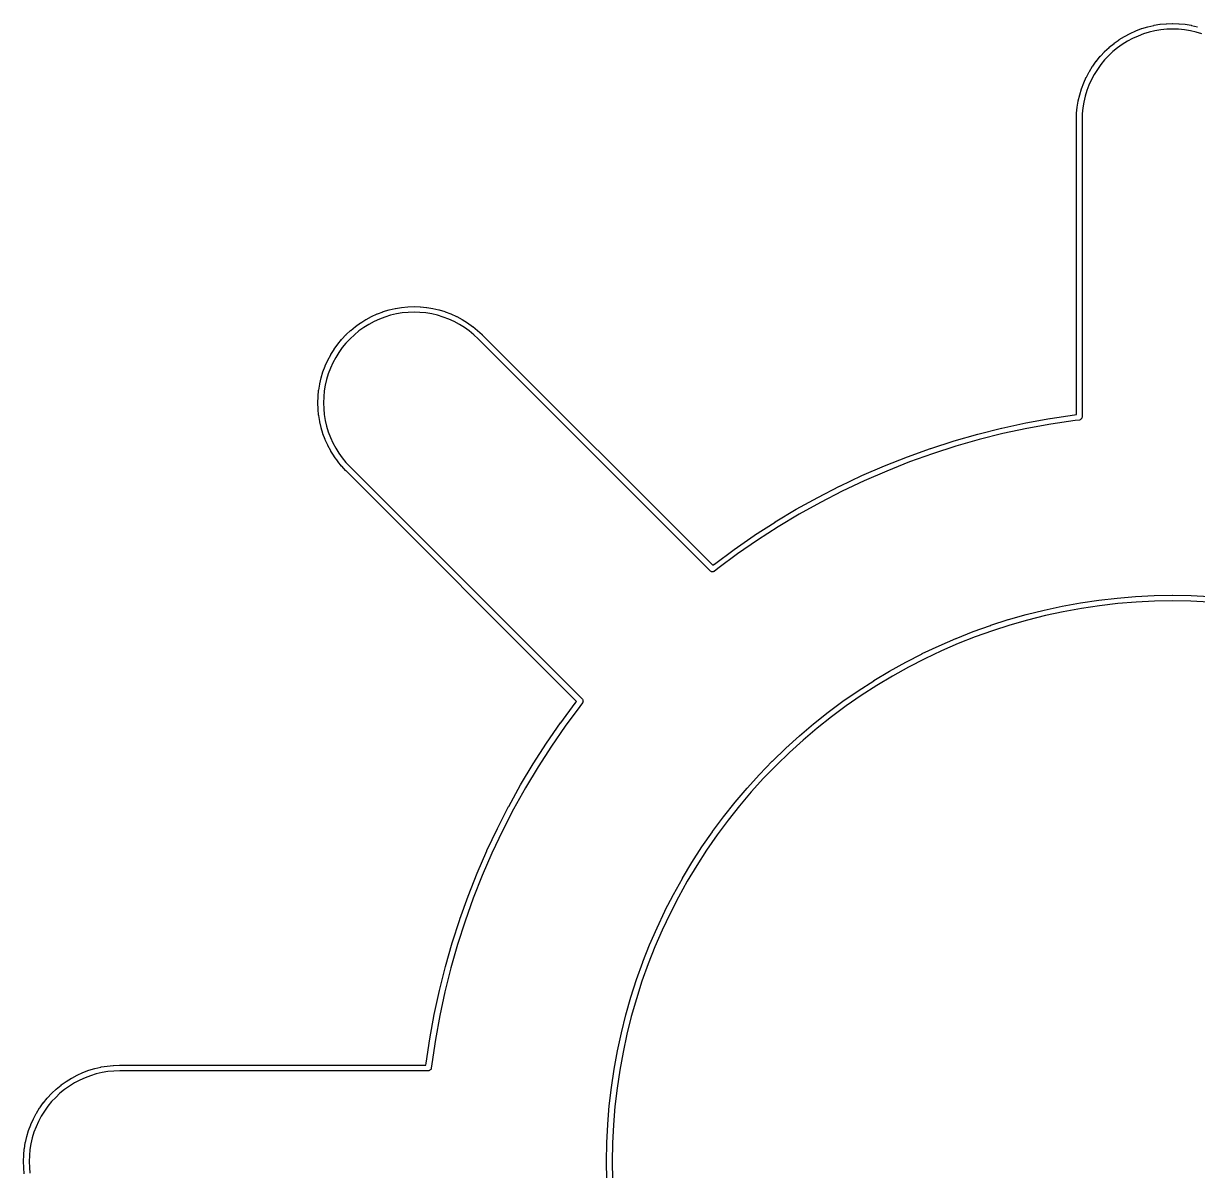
# Model space of a CAD drawing. Header units: inches. Extents: x 0.4 to 11.3, y -7.9 to -0.4.
# Drawn here: x 1.8612 to 2.0653, y -4.8343 to -4.6348 of the extents above; entities that cross this region are included whole.
import ezdxf

# ---------------------------------------------------------------- set-up
doc = ezdxf.new("R2010")
doc.units = ezdxf.units.IN
doc.header["$MEASUREMENT"] = 0
doc.layers.add('Translucent', color=161, linetype='CONTINUOUS', true_color=0x5994dc)

msp = doc.modelspace()

# ---------------------------------------------------------------- linework, layer by layer
at = {"layer": 'Translucent', "linetype": 'CONTINUOUS'}
for p, q in [((2.05566, -4.63573), (2.05668, -4.63542)), ((2.05668, -4.63542), (2.05669, -4.63542)), ((2.05669, -4.63542), (2.05671, -4.63541)), ((2.05671, -4.63541), (2.05774, -4.63517)), ((2.05774, -4.63517), (2.05776, -4.63517)), ((2.05776, -4.63517), (2.05778, -4.63516)), ((2.05778, -4.63516), (2.05882, -4.63499)), ((2.05882, -4.63499), (2.05884, -4.63499)), ((2.05884, -4.63499), (2.05886, -4.63498)), ((2.05886, -4.63498), (2.05991, -4.63488)), ((2.05991, -4.63488), (2.05993, -4.63488)), ((2.05993, -4.63488), (2.05995, -4.63488)), ((2.05995, -4.63488), (2.06101, -4.63484)), ((2.06101, -4.63484), (2.06102, -4.63485)), ((2.06102, -4.63485), (2.06104, -4.63484)), ((2.06104, -4.63484), (2.0621, -4.63488)), ((2.0621, -4.63488), (2.06212, -4.63488)), ((2.06212, -4.63488), (2.06213, -4.63488)), ((2.06213, -4.63488), (2.06319, -4.63498)), ((2.06319, -4.63498), (2.06321, -4.63499)), ((2.06321, -4.63499), (2.06322, -4.63499)), ((2.06322, -4.63499), (2.06427, -4.63516)), ((2.06427, -4.63516), (2.06429, -4.63517)), ((2.06429, -4.63517), (2.0643, -4.63517)), ((2.0643, -4.63517), (2.06534, -4.63541)), ((2.06534, -4.63541), (2.06535, -4.63542)), ((2.05085, -4.63829), (2.05171, -4.63767)), ((2.05171, -4.63767), (2.05173, -4.63766)), ((2.05173, -4.63766), (2.05174, -4.63765)), ((2.05174, -4.63765), (2.05264, -4.63709)), ((2.05264, -4.63709), (2.05266, -4.63709)), ((2.05266, -4.63709), (2.05267, -4.63708)), ((2.05267, -4.63708), (2.05361, -4.63658)), ((2.05406, -4.63745), (2.05315, -4.63794)), ((2.05361, -4.63658), (2.05362, -4.63657)), ((2.05362, -4.63657), (2.05364, -4.63656)), ((2.05364, -4.63656), (2.05461, -4.63612)), ((2.055, -4.63703), (2.05406, -4.63745)), ((2.05461, -4.63612), (2.05462, -4.63612)), ((2.05462, -4.63612), (2.05464, -4.63611)), ((2.05464, -4.63611), (2.05563, -4.63574)), ((2.05596, -4.63666), (2.055, -4.63703)), ((2.05563, -4.63574), (2.05565, -4.63573)), ((2.05565, -4.63573), (2.05566, -4.63573)), ((2.05695, -4.63636), (2.05596, -4.63666)), ((2.05795, -4.63613), (2.05695, -4.63636)), ((2.05897, -4.63596), (2.05795, -4.63613)), ((2.05999, -4.63586), (2.05897, -4.63596)), ((2.06102, -4.63583), (2.05999, -4.63586)), ((2.06205, -4.63586), (2.06102, -4.63583)), ((2.06308, -4.63596), (2.06205, -4.63586)), ((2.0641, -4.63613), (2.06308, -4.63596)), ((2.0651, -4.63636), (2.0641, -4.63613)), ((2.06609, -4.63666), (2.0651, -4.63636)), ((2.04845, -4.64053), (2.04918, -4.63975)), ((2.04918, -4.63975), (2.04919, -4.63975)), ((2.04919, -4.63975), (2.0492, -4.63973)), ((2.0492, -4.63973), (2.04998, -4.63901)), ((2.05064, -4.63973), (2.04989, -4.64044)), ((2.04998, -4.63901), (2.04999, -4.639)), ((2.04999, -4.639), (2.05, -4.63898)), ((2.05, -4.63898), (2.05083, -4.63831)), ((2.05144, -4.63908), (2.05064, -4.63973)), ((2.05083, -4.63831), (2.05084, -4.6383)), ((2.05084, -4.6383), (2.05085, -4.63829)), ((2.05227, -4.63848), (2.05144, -4.63908)), ((2.05315, -4.63794), (2.05227, -4.63848)), ((2.04712, -4.64227), (2.04774, -4.6414)), ((2.04774, -4.6414), (2.04775, -4.64139)), ((2.04775, -4.64139), (2.04776, -4.64138)), ((2.04776, -4.64138), (2.04843, -4.64055)), ((2.04843, -4.64055), (2.04845, -4.64054)), ((2.04845, -4.64054), (2.04845, -4.64053)), ((2.04918, -4.64119), (2.04853, -4.64199)), ((2.04989, -4.64044), (2.04918, -4.64119)), ((2.04602, -4.64416), (2.04653, -4.64322)), ((2.04653, -4.64322), (2.04654, -4.64321)), ((2.04654, -4.64319), (2.0471, -4.64229)), ((2.04654, -4.64321), (2.04654, -4.64319)), ((2.04739, -4.6437), (2.0469, -4.64461)), ((2.0471, -4.64229), (2.04711, -4.64228)), ((2.04711, -4.64228), (2.04712, -4.64227)), ((2.04793, -4.64283), (2.04739, -4.6437)), ((2.04853, -4.64199), (2.04793, -4.64283)), ((2.04518, -4.64618), (2.04556, -4.64519)), ((2.04556, -4.64519), (2.04557, -4.64517)), ((2.04557, -4.64516), (2.04601, -4.64419)), ((2.04557, -4.64517), (2.04557, -4.64516)), ((2.04601, -4.64419), (2.04602, -4.64418)), ((2.04602, -4.64418), (2.04602, -4.64416)), ((2.04647, -4.64555), (2.04611, -4.64651)), ((2.0469, -4.64461), (2.04647, -4.64555)), ((2.04462, -4.64829), (2.04486, -4.64726)), ((2.04486, -4.64724), (2.04487, -4.64723)), ((2.04486, -4.64726), (2.04486, -4.64724)), ((2.04487, -4.64723), (2.04517, -4.64621)), ((2.04517, -4.64621), (2.04518, -4.6462)), ((2.04518, -4.6462), (2.04518, -4.64618)), ((2.04581, -4.6475), (2.04558, -4.6485)), ((2.04611, -4.64651), (2.04581, -4.6475)), ((2.04433, -4.65046), (2.04443, -4.64941)), ((2.04443, -4.64941), (2.04444, -4.64939)), ((2.04444, -4.64937), (2.04461, -4.64833)), ((2.04444, -4.64939), (2.04444, -4.64937)), ((2.04461, -4.64833), (2.04462, -4.64831)), ((2.04462, -4.64831), (2.04462, -4.64829)), ((2.04541, -4.64952), (2.04531, -4.65055)), ((2.04558, -4.6485), (2.04541, -4.64952)), ((2.04429, -4.65156), (2.04433, -4.6505)), ((2.04429, -4.65157), (2.04429, -4.65156)), ((2.04429, -4.70285), (2.04429, -4.65157)), ((2.04429, -4.65157), (2.04429, -4.65157)), ((2.04433, -4.65048), (2.04433, -4.65046)), ((2.04433, -4.6505), (2.04433, -4.65048)), ((2.04531, -4.65055), (2.04528, -4.65158)), ((2.04528, -4.65158), (2.04528, -4.70329)), ((1.92377, -4.68494), (1.92479, -4.68463)), ((1.92479, -4.68463), (1.9248, -4.68463)), ((1.9248, -4.68463), (1.92482, -4.68462)), ((1.92482, -4.68462), (1.92585, -4.68438)), ((1.92585, -4.68438), (1.92587, -4.68438)), ((1.92587, -4.68438), (1.92589, -4.68437)), ((1.92589, -4.68437), (1.92693, -4.6842)), ((1.92693, -4.6842), (1.92695, -4.6842)), ((1.92695, -4.6842), (1.92697, -4.6842)), ((1.92697, -4.6842), (1.92802, -4.68409)), ((1.92802, -4.68409), (1.92804, -4.68409)), ((1.92804, -4.68409), (1.92806, -4.68409)), ((1.92806, -4.68409), (1.92912, -4.68406)), ((1.92912, -4.68406), (1.92913, -4.68406)), ((1.92913, -4.68406), (1.92915, -4.68406)), ((1.92915, -4.68406), (1.93021, -4.68409)), ((1.93021, -4.68409), (1.93023, -4.68409)), ((1.93023, -4.68409), (1.93024, -4.68409)), ((1.93024, -4.68409), (1.9313, -4.6842)), ((1.9313, -4.6842), (1.93132, -4.6842)), ((1.93132, -4.6842), (1.93133, -4.6842)), ((1.93133, -4.6842), (1.93238, -4.68437)), ((1.93238, -4.68437), (1.9324, -4.68438)), ((1.9324, -4.68438), (1.93241, -4.68438)), ((1.93241, -4.68438), (1.93345, -4.68462)), ((1.93345, -4.68462), (1.93346, -4.68463)), ((1.93346, -4.68463), (1.93348, -4.68463)), ((1.93348, -4.68463), (1.9345, -4.68494)), ((1.91985, -4.68687), (1.92075, -4.68631)), ((1.92075, -4.68631), (1.92077, -4.6863)), ((1.92077, -4.6863), (1.92078, -4.68629)), ((1.92078, -4.68629), (1.92172, -4.68579)), ((1.92217, -4.68666), (1.92126, -4.68715)), ((1.92172, -4.68579), (1.92173, -4.68578)), ((1.92173, -4.68578), (1.92175, -4.68577)), ((1.92175, -4.68577), (1.92272, -4.68534)), ((1.92311, -4.68624), (1.92217, -4.68666)), ((1.92272, -4.68534), (1.92273, -4.68533)), ((1.92273, -4.68533), (1.92275, -4.68532)), ((1.92275, -4.68532), (1.92374, -4.68495)), ((1.92407, -4.68588), (1.92311, -4.68624)), ((1.92374, -4.68495), (1.92376, -4.68495)), ((1.92376, -4.68495), (1.92377, -4.68494)), ((1.92506, -4.68558), (1.92407, -4.68588)), ((1.92606, -4.68534), (1.92506, -4.68558)), ((1.92708, -4.68517), (1.92606, -4.68534)), ((1.9281, -4.68507), (1.92708, -4.68517)), ((1.92913, -4.68504), (1.9281, -4.68507)), ((1.93016, -4.68507), (1.92913, -4.68504)), ((1.93119, -4.68517), (1.93016, -4.68507)), ((1.93221, -4.68534), (1.93119, -4.68517)), ((1.93321, -4.68558), (1.93221, -4.68534)), ((1.9342, -4.68588), (1.93321, -4.68558)), ((1.93516, -4.68624), (1.9342, -4.68588)), ((1.9345, -4.68494), (1.93451, -4.68495)), ((1.93451, -4.68495), (1.93453, -4.68495)), ((1.93453, -4.68495), (1.93552, -4.68532)), ((1.9361, -4.68666), (1.93516, -4.68624)), ((1.93552, -4.68532), (1.93554, -4.68533)), ((1.93554, -4.68533), (1.93555, -4.68534)), ((1.93555, -4.68534), (1.93652, -4.68577)), ((1.93701, -4.68715), (1.9361, -4.68666)), ((1.93652, -4.68577), (1.93653, -4.68578)), ((1.93653, -4.68578), (1.93655, -4.68579)), ((1.93655, -4.68579), (1.93749, -4.68629)), ((1.93749, -4.68629), (1.9375, -4.6863)), ((1.9375, -4.6863), (1.93751, -4.68631)), ((1.93751, -4.68631), (1.93842, -4.68687)), ((1.91731, -4.68894), (1.91809, -4.68822)), ((1.91809, -4.68822), (1.9181, -4.68821)), ((1.9181, -4.68821), (1.91811, -4.6882)), ((1.91811, -4.6882), (1.91894, -4.68752)), ((1.91955, -4.68829), (1.91875, -4.68895)), ((1.91894, -4.68752), (1.91895, -4.68752)), ((1.91895, -4.68752), (1.91896, -4.6875)), ((1.91896, -4.6875), (1.91982, -4.68688)), ((1.92039, -4.68769), (1.91955, -4.68829)), ((1.91982, -4.68688), (1.91984, -4.68688)), ((1.91984, -4.68688), (1.91985, -4.68687)), ((1.92126, -4.68715), (1.92039, -4.68769)), ((1.93788, -4.68769), (1.93701, -4.68715)), ((1.93872, -4.68829), (1.93788, -4.68769)), ((1.93842, -4.68687), (1.93843, -4.68688)), ((1.93843, -4.68688), (1.93844, -4.68688)), ((1.93844, -4.68688), (1.93931, -4.6875)), ((1.93952, -4.68895), (1.93872, -4.68829)), ((1.93931, -4.6875), (1.93932, -4.68752)), ((1.93932, -4.68752), (1.93933, -4.68752)), ((1.93933, -4.68752), (1.94015, -4.6882)), ((1.94015, -4.6882), (1.94016, -4.68821)), ((1.94016, -4.68821), (1.94018, -4.68822)), ((1.94018, -4.68822), (1.94095, -4.68894)), ((1.91523, -4.69148), (1.91585, -4.69061)), ((1.91585, -4.69061), (1.91586, -4.6906)), ((1.91586, -4.6906), (1.91587, -4.69059)), ((1.91587, -4.69059), (1.91654, -4.68977)), ((1.91654, -4.68977), (1.91656, -4.68976)), ((1.91656, -4.68974), (1.91729, -4.68897)), ((1.91656, -4.68976), (1.91656, -4.68974)), ((1.91729, -4.6904), (1.91664, -4.6912)), ((1.91729, -4.68897), (1.9173, -4.68896)), ((1.918, -4.68965), (1.91729, -4.6904)), ((1.9173, -4.68896), (1.91731, -4.68894)), ((1.91875, -4.68895), (1.918, -4.68965)), ((1.94027, -4.68966), (1.93952, -4.68895)), ((1.98067, -4.73005), (1.94027, -4.68966)), ((1.94095, -4.68894), (1.94096, -4.68895)), ((1.94096, -4.68895), (1.94097, -4.68896)), ((1.94097, -4.68896), (1.98105, -4.72904)), ((1.91413, -4.69337), (1.91464, -4.69244)), ((1.91464, -4.69244), (1.91465, -4.69242)), ((1.91465, -4.69241), (1.91521, -4.69151)), ((1.91465, -4.69242), (1.91465, -4.69241)), ((1.91521, -4.69151), (1.91522, -4.69149)), ((1.91522, -4.69149), (1.91523, -4.69148)), ((1.91604, -4.69204), (1.9155, -4.69291)), ((1.91664, -4.6912), (1.91604, -4.69204)), ((1.91329, -4.69539), (1.91367, -4.6944)), ((1.91367, -4.6944), (1.91368, -4.69439)), ((1.91368, -4.69437), (1.91412, -4.6934)), ((1.91368, -4.69439), (1.91368, -4.69437)), ((1.91412, -4.6934), (1.91413, -4.69339)), ((1.91413, -4.69339), (1.91413, -4.69337)), ((1.91458, -4.69476), (1.91422, -4.69573)), ((1.91501, -4.69382), (1.91458, -4.69476)), ((1.9155, -4.69291), (1.91501, -4.69382)), ((1.91273, -4.69751), (1.91297, -4.69647)), ((1.91297, -4.69646), (1.91298, -4.69644)), ((1.91297, -4.69647), (1.91297, -4.69646)), ((1.91298, -4.69644), (1.91328, -4.69542)), ((1.91328, -4.69542), (1.91329, -4.69541)), ((1.91329, -4.69541), (1.91329, -4.69539)), ((1.91392, -4.69671), (1.91369, -4.69771)), ((1.91422, -4.69573), (1.91392, -4.69671)), ((1.91244, -4.69968), (1.91254, -4.69862)), ((1.91254, -4.69862), (1.91255, -4.6986)), ((1.91255, -4.69859), (1.91272, -4.69754)), ((1.91255, -4.6986), (1.91255, -4.69859)), ((1.91272, -4.69754), (1.91273, -4.69752)), ((1.91273, -4.69752), (1.91273, -4.69751)), ((1.91352, -4.69873), (1.91342, -4.69976)), ((1.91369, -4.69771), (1.91352, -4.69873)), ((1.9124, -4.70077), (1.91244, -4.69971)), ((1.9124, -4.70079), (1.9124, -4.70077)), ((1.9124, -4.7008), (1.9124, -4.70079)), ((1.91244, -4.70187), (1.9124, -4.7008)), ((1.91244, -4.69969), (1.91244, -4.69968)), ((1.91244, -4.69971), (1.91244, -4.69969)), ((1.91342, -4.69976), (1.91339, -4.70079)), ((1.91339, -4.70079), (1.91342, -4.70182)), ((1.91244, -4.70188), (1.91244, -4.70187)), ((1.91244, -4.7019), (1.91244, -4.70188)), ((1.91254, -4.70296), (1.91244, -4.7019)), ((1.91255, -4.70297), (1.91254, -4.70296)), ((1.91255, -4.70299), (1.91255, -4.70297)), ((1.91272, -4.70404), (1.91255, -4.70299)), ((1.91342, -4.70182), (1.91352, -4.70284)), ((1.91352, -4.70284), (1.91369, -4.70386)), ((2.03971, -4.70352), (2.04393, -4.70289)), ((2.04393, -4.70289), (2.04394, -4.70289)), ((2.04394, -4.70289), (2.04429, -4.70285)), ((2.04394, -4.70289), (2.04394, -4.70289)), ((1.91273, -4.70405), (1.91272, -4.70404)), ((1.91273, -4.70407), (1.91273, -4.70405)), ((1.91297, -4.7051), (1.91273, -4.70407)), ((1.91369, -4.70386), (1.91392, -4.70486)), ((1.91392, -4.70486), (1.91422, -4.70585)), ((2.03131, -4.70519), (2.03548, -4.70429)), ((2.03548, -4.70429), (2.03549, -4.70429)), ((2.03549, -4.70429), (2.03969, -4.70352)), ((2.03549, -4.70429), (2.03549, -4.70429)), ((2.03986, -4.70449), (2.03568, -4.70525)), ((2.03969, -4.70352), (2.0397, -4.70352)), ((2.0397, -4.70352), (2.03971, -4.70352)), ((2.04407, -4.70387), (2.03986, -4.70449)), ((2.04484, -4.70378), (2.04407, -4.70387)), ((2.04495, -4.70374), (2.04484, -4.70378)), ((2.04497, -4.70374), (2.04495, -4.70374)), ((2.04498, -4.70373), (2.04497, -4.70374)), ((2.04502, -4.70372), (2.04498, -4.70373)), ((2.04512, -4.70359), (2.04502, -4.70372)), ((2.04524, -4.70348), (2.04512, -4.70359)), ((2.04525, -4.70344), (2.04524, -4.70348)), ((2.04528, -4.70329), (2.04525, -4.7034)), ((2.04525, -4.7034), (2.04526, -4.70342)), ((2.04526, -4.70342), (2.04525, -4.70344)), ((1.91297, -4.70512), (1.91297, -4.7051)), ((1.91298, -4.70513), (1.91297, -4.70512)), ((1.91328, -4.70615), (1.91298, -4.70513)), ((1.91329, -4.70616), (1.91328, -4.70615)), ((1.91329, -4.70618), (1.91329, -4.70616)), ((1.91367, -4.70718), (1.91329, -4.70618)), ((1.91422, -4.70585), (1.91458, -4.70681)), ((1.91458, -4.70681), (1.91501, -4.70775)), ((2.02303, -4.70741), (2.02714, -4.70623)), ((2.02714, -4.70623), (2.02714, -4.70623)), ((2.02714, -4.70623), (2.02715, -4.70623)), ((2.02715, -4.70623), (2.03129, -4.70519)), ((2.03152, -4.70615), (2.0274, -4.70718)), ((2.03129, -4.70519), (2.0313, -4.70519)), ((2.0313, -4.70519), (2.03131, -4.70519)), ((2.03568, -4.70525), (2.03152, -4.70615)), ((1.91368, -4.70719), (1.91367, -4.70718)), ((1.91368, -4.70721), (1.91368, -4.70719)), ((1.91412, -4.70817), (1.91368, -4.70721)), ((1.91413, -4.70819), (1.91412, -4.70817)), ((1.91413, -4.7082), (1.91413, -4.70819)), ((1.91464, -4.70914), (1.91413, -4.7082)), ((1.91465, -4.70915), (1.91464, -4.70914)), ((1.91465, -4.70917), (1.91465, -4.70915)), ((1.91521, -4.71007), (1.91465, -4.70917)), ((1.91501, -4.70775), (1.9155, -4.70866)), ((1.9155, -4.70866), (1.91604, -4.70954)), ((2.01492, -4.71016), (2.01894, -4.70872)), ((2.01894, -4.70872), (2.01895, -4.70872)), ((2.01895, -4.70872), (2.02302, -4.70741)), ((2.01895, -4.70872), (2.01895, -4.70872)), ((2.02331, -4.70835), (2.01926, -4.70965)), ((2.02302, -4.70741), (2.02302, -4.70741)), ((2.02302, -4.70741), (2.02303, -4.70741)), ((2.0274, -4.70718), (2.02331, -4.70835)), ((1.91522, -4.71008), (1.91521, -4.71007)), ((1.91523, -4.7101), (1.91522, -4.71008)), ((1.91585, -4.71096), (1.91523, -4.7101)), ((1.91586, -4.71097), (1.91585, -4.71096)), ((1.91587, -4.71099), (1.91586, -4.71097)), ((1.91654, -4.71181), (1.91587, -4.71099)), ((1.91604, -4.70954), (1.91664, -4.71037)), ((1.91664, -4.71037), (1.91729, -4.71117)), ((1.91729, -4.71117), (1.918, -4.71193)), ((2.01094, -4.71173), (2.0149, -4.71016)), ((2.01526, -4.71108), (2.01131, -4.71265)), ((2.0149, -4.71016), (2.01491, -4.71016)), ((2.01491, -4.71016), (2.01492, -4.71016)), ((2.01926, -4.70965), (2.01526, -4.71108)), ((1.91656, -4.71182), (1.91654, -4.71181)), ((1.91656, -4.71183), (1.91656, -4.71182)), ((1.91729, -4.71261), (1.91656, -4.71183)), ((1.9173, -4.71261), (1.91729, -4.71261)), ((1.9173, -4.71262), (1.9173, -4.71261)), ((1.95739, -4.75271), (1.9173, -4.71262)), ((1.918, -4.71193), (1.9584, -4.75232)), ((2.00701, -4.71344), (2.01092, -4.71174)), ((2.01131, -4.71265), (2.0074, -4.71434)), ((2.01092, -4.71174), (2.01093, -4.71174)), ((2.01093, -4.71174), (2.01094, -4.71173)), ((1.99932, -4.71723), (2.00312, -4.71528)), ((2.00312, -4.71528), (2.00313, -4.71527)), ((2.00313, -4.71527), (2.00699, -4.71344)), ((2.00313, -4.71527), (2.00313, -4.71527)), ((2.0074, -4.71434), (2.00356, -4.71615)), ((2.00699, -4.71344), (2.007, -4.71344)), ((2.007, -4.71344), (2.00701, -4.71344)), ((1.99558, -4.71931), (1.99931, -4.71723)), ((1.99931, -4.71723), (1.99932, -4.71723)), ((1.99932, -4.71723), (1.99932, -4.71723)), ((2.00356, -4.71615), (1.99978, -4.7181)), ((1.9919, -4.72151), (1.99556, -4.71931)), ((1.99556, -4.71931), (1.99557, -4.71931)), ((1.99557, -4.71931), (1.99558, -4.71931)), ((1.99978, -4.7181), (1.99606, -4.72016)), ((1.99606, -4.72016), (1.99242, -4.72235)), ((1.9883, -4.72383), (1.99189, -4.72152)), ((1.99242, -4.72235), (1.98884, -4.72465)), ((1.99189, -4.72152), (1.9919, -4.72151)), ((1.9919, -4.72151), (1.9919, -4.72151)), ((1.98478, -4.72627), (1.98829, -4.72384)), ((1.98884, -4.72465), (1.98535, -4.72707)), ((1.98829, -4.72384), (1.9883, -4.72383)), ((1.9883, -4.72383), (1.9883, -4.72383)), ((1.98134, -4.72882), (1.98477, -4.72628)), ((1.98535, -4.72707), (1.98193, -4.7296)), ((1.98477, -4.72628), (1.98477, -4.72627)), ((1.98477, -4.72627), (1.98478, -4.72627)), ((1.98105, -4.72904), (1.98133, -4.72883)), ((1.98133, -4.72883), (1.98133, -4.72882)), ((1.98133, -4.72882), (1.98134, -4.72882)), ((1.98076, -4.73011), (1.98067, -4.73005)), ((1.98078, -4.73013), (1.98076, -4.73011)), ((1.98079, -4.73013), (1.98078, -4.73013)), ((1.98083, -4.73016), (1.98079, -4.73013)), ((1.98099, -4.73016), (1.98083, -4.73016)), ((1.98115, -4.73018), (1.98099, -4.73016)), ((1.98119, -4.73016), (1.98115, -4.73018)), ((1.9812, -4.73016), (1.98119, -4.73016)), ((1.98122, -4.73014), (1.9812, -4.73016)), ((1.98132, -4.73009), (1.98122, -4.73014)), ((1.98193, -4.7296), (1.98132, -4.73009)), ((2.04183, -4.73614), (2.04498, -4.73557)), ((2.04498, -4.73557), (2.04499, -4.73557)), ((2.04499, -4.73557), (2.045, -4.73557)), ((2.045, -4.73557), (2.04817, -4.7351)), ((2.04817, -4.7351), (2.04818, -4.7351)), ((2.04818, -4.73509), (2.05137, -4.73473)), ((2.04818, -4.7351), (2.04818, -4.73509)), ((2.05147, -4.73571), (2.04831, -4.73607)), ((2.05137, -4.73473), (2.05138, -4.73473)), ((2.05138, -4.73473), (2.05458, -4.73446)), ((2.05138, -4.73473), (2.05138, -4.73473)), ((2.05465, -4.73544), (2.05147, -4.73571)), ((2.05458, -4.73446), (2.05459, -4.73446)), ((2.05459, -4.73446), (2.0578, -4.7343)), ((2.05459, -4.73446), (2.05459, -4.73446)), ((2.05784, -4.73529), (2.05465, -4.73544)), ((2.0578, -4.7343), (2.0578, -4.73431)), ((2.0578, -4.73431), (2.05781, -4.7343)), ((2.05781, -4.7343), (2.06102, -4.73425)), ((2.06102, -4.73524), (2.05784, -4.73529)), ((2.06102, -4.73425), (2.06102, -4.73425)), ((2.06102, -4.73425), (2.06103, -4.73425)), ((2.06421, -4.73529), (2.06102, -4.73524)), ((2.06103, -4.73425), (2.06424, -4.7343)), ((2.0674, -4.73544), (2.06421, -4.73529)), ((2.06424, -4.7343), (2.06424, -4.73431)), ((2.06424, -4.73431), (2.06425, -4.7343)), ((2.06425, -4.7343), (2.06745, -4.73446)), ((2.03246, -4.73849), (2.03554, -4.73761)), ((2.03554, -4.73761), (2.03555, -4.73761)), ((2.03555, -4.73761), (2.03556, -4.7376)), ((2.03556, -4.7376), (2.03867, -4.73683)), ((2.03867, -4.73683), (2.03867, -4.73682)), ((2.03867, -4.73682), (2.03868, -4.73682)), ((2.03868, -4.73682), (2.04181, -4.73614)), ((2.04201, -4.73711), (2.0389, -4.73778)), ((2.04181, -4.73614), (2.04182, -4.73614)), ((2.04182, -4.73614), (2.04183, -4.73614)), ((2.04515, -4.73654), (2.04201, -4.73711)), ((2.04831, -4.73607), (2.04515, -4.73654)), ((2.02636, -4.74056), (2.02938, -4.73948)), ((2.02938, -4.73948), (2.02939, -4.73948)), ((2.02939, -4.73947), (2.03244, -4.73849)), ((2.02939, -4.73948), (2.02939, -4.73947)), ((2.03274, -4.73943), (2.0297, -4.74041)), ((2.03244, -4.73849), (2.03245, -4.73849)), ((2.03245, -4.73849), (2.03246, -4.73849)), ((2.0358, -4.73856), (2.03274, -4.73943)), ((2.0389, -4.73778), (2.0358, -4.73856)), ((2.02041, -4.74302), (2.02335, -4.74175)), ((2.02335, -4.74175), (2.02336, -4.74175)), ((2.02336, -4.74175), (2.02337, -4.74174)), ((2.02337, -4.74174), (2.02635, -4.74056)), ((2.0267, -4.74148), (2.02374, -4.74265)), ((2.02635, -4.74056), (2.02635, -4.74056)), ((2.02635, -4.74056), (2.02636, -4.74056)), ((2.0297, -4.74041), (2.0267, -4.74148)), ((2.0175, -4.7444), (2.0204, -4.74303)), ((2.0204, -4.74303), (2.02041, -4.74302)), ((2.0204, -4.74303), (2.0204, -4.74303)), ((2.02374, -4.74265), (2.02081, -4.74392)), ((2.01182, -4.74743), (2.01462, -4.74588)), ((2.01462, -4.74588), (2.01463, -4.74588)), ((2.01463, -4.74587), (2.01748, -4.74441)), ((2.01463, -4.74588), (2.01463, -4.74587)), ((2.01793, -4.74529), (2.01509, -4.74674)), ((2.01748, -4.74441), (2.01749, -4.7444)), ((2.01749, -4.7444), (2.0175, -4.7444)), ((2.02081, -4.74392), (2.01793, -4.74529)), ((2.00906, -4.74909), (2.0118, -4.74744)), ((2.0118, -4.74744), (2.01181, -4.74744)), ((2.01181, -4.74744), (2.01182, -4.74743)), ((2.01509, -4.74674), (2.0123, -4.74829)), ((2.00635, -4.75084), (2.00904, -4.7491)), ((2.00957, -4.74993), (2.00689, -4.75166)), ((2.00904, -4.7491), (2.00905, -4.7491)), ((2.00905, -4.7491), (2.00906, -4.74909)), ((2.0123, -4.74829), (2.00957, -4.74993)), ((2.0037, -4.75267), (2.00633, -4.75084)), ((2.00689, -4.75166), (2.00427, -4.75347)), ((2.00633, -4.75084), (2.00634, -4.75084)), ((2.00634, -4.75084), (2.00635, -4.75084)), ((1.95462, -4.75642), (1.95716, -4.75299)), ((1.95795, -4.75359), (1.95542, -4.757)), ((1.95716, -4.75299), (1.95717, -4.75299)), ((1.95717, -4.75298), (1.95739, -4.75271)), ((1.95717, -4.75299), (1.95717, -4.75298)), ((1.95843, -4.75298), (1.95795, -4.75359)), ((1.9584, -4.75232), (1.95846, -4.75241)), ((1.95849, -4.75288), (1.95843, -4.75298)), ((1.95846, -4.75241), (1.95848, -4.75243)), ((1.95848, -4.75243), (1.95848, -4.75245)), ((1.95848, -4.75245), (1.9585, -4.75248)), ((1.9585, -4.75286), (1.95849, -4.75288)), ((1.9585, -4.75248), (1.9585, -4.75264)), ((1.9585, -4.75264), (1.95852, -4.7528)), ((1.95852, -4.7528), (1.9585, -4.75284)), ((1.9585, -4.75284), (1.9585, -4.75286)), ((2.00111, -4.75459), (2.00369, -4.75268)), ((2.00427, -4.75347), (2.00171, -4.75537)), ((2.00369, -4.75268), (2.00369, -4.75267)), ((2.00369, -4.75267), (2.0037, -4.75267)), ((1.99859, -4.75659), (2.0011, -4.7546)), ((2.00171, -4.75537), (1.99921, -4.75735)), ((2.0011, -4.7546), (2.00111, -4.75459)), ((2.00111, -4.75459), (2.00111, -4.75459)), ((1.95218, -4.75994), (1.95461, -4.75643)), ((1.95542, -4.757), (1.953, -4.7605)), ((1.95461, -4.75643), (1.95462, -4.75643)), ((1.95462, -4.75643), (1.95462, -4.75642)), ((1.99613, -4.75867), (1.99858, -4.7566)), ((1.99921, -4.75735), (1.99678, -4.75942)), ((1.99858, -4.7566), (1.99858, -4.75659)), ((1.99858, -4.75659), (1.99859, -4.75659)), ((1.94986, -4.76354), (1.95218, -4.75996)), ((1.95218, -4.75995), (1.95218, -4.75994)), ((1.95218, -4.75996), (1.95218, -4.75995)), ((1.99375, -4.76083), (1.99612, -4.75868)), ((1.99678, -4.75942), (1.99441, -4.76156)), ((1.99612, -4.75868), (1.99613, -4.75868)), ((1.99613, -4.75868), (1.99613, -4.75867)), ((1.953, -4.7605), (1.95069, -4.76407)), ((1.99143, -4.76307), (1.99374, -4.76085)), ((1.99441, -4.76156), (1.99212, -4.76378)), ((1.99374, -4.76084), (1.99375, -4.76083)), ((1.99374, -4.76085), (1.99374, -4.76084)), ((1.94766, -4.76722), (1.94985, -4.76356)), ((1.95069, -4.76407), (1.94851, -4.76772)), ((1.94985, -4.76356), (1.94986, -4.76355)), ((1.94986, -4.76355), (1.94986, -4.76354)), ((1.98919, -4.76539), (1.99142, -4.76309)), ((1.99212, -4.76378), (1.98991, -4.76607)), ((1.99142, -4.76309), (1.99143, -4.76308)), ((1.99143, -4.76308), (1.99143, -4.76307)), ((1.98703, -4.76777), (1.98918, -4.7654)), ((1.98991, -4.76607), (1.98776, -4.76843)), ((1.98918, -4.7654), (1.98919, -4.7654)), ((1.98919, -4.7654), (1.98919, -4.76539)), ((1.94558, -4.77096), (1.94765, -4.76723)), ((1.94851, -4.76772), (1.94644, -4.77143)), ((1.94765, -4.76723), (1.94766, -4.76723)), ((1.94766, -4.76723), (1.94766, -4.76722)), ((1.98495, -4.77023), (1.98702, -4.76779)), ((1.98702, -4.76778), (1.98703, -4.76777)), ((1.98702, -4.76779), (1.98702, -4.76778)), ((1.98294, -4.77275), (1.98493, -4.77024)), ((1.98493, -4.77024), (1.98494, -4.77024)), ((1.98494, -4.77024), (1.98495, -4.77023)), ((1.98776, -4.76843), (1.9857, -4.77086)), ((1.94362, -4.77477), (1.94557, -4.77098)), ((1.94644, -4.77143), (1.9445, -4.77521)), ((1.94557, -4.77098), (1.94558, -4.77097)), ((1.94558, -4.77097), (1.94558, -4.77096)), ((1.9857, -4.77086), (1.98372, -4.77336)), ((1.98102, -4.77534), (1.98293, -4.77277)), ((1.98372, -4.77336), (1.98182, -4.77592)), ((1.98293, -4.77277), (1.98294, -4.77276)), ((1.98294, -4.77276), (1.98294, -4.77275)), ((1.94179, -4.77864), (1.94361, -4.77479)), ((1.9445, -4.77521), (1.94268, -4.77906)), ((1.94361, -4.77479), (1.94362, -4.77478)), ((1.94362, -4.77478), (1.94362, -4.77477)), ((1.97919, -4.77799), (1.98101, -4.77535)), ((1.98182, -4.77592), (1.98, -4.77854)), ((1.98101, -4.77535), (1.98102, -4.77535)), ((1.98102, -4.77535), (1.98102, -4.77534)), ((1.97745, -4.7807), (1.97918, -4.778)), ((1.98, -4.77854), (1.97828, -4.78122)), ((1.97918, -4.778), (1.97919, -4.778)), ((1.97919, -4.778), (1.97919, -4.77799)), ((1.94009, -4.78257), (1.94178, -4.77866)), ((1.94268, -4.77906), (1.94099, -4.78296)), ((1.94178, -4.77866), (1.94179, -4.77865)), ((1.94179, -4.77865), (1.94179, -4.77864)), ((1.93851, -4.78656), (1.94008, -4.78259)), ((1.94008, -4.78258), (1.94009, -4.78257)), ((1.94008, -4.78259), (1.94008, -4.78258)), ((1.97579, -4.78346), (1.97744, -4.78071)), ((1.97828, -4.78122), (1.97664, -4.78396)), ((1.97744, -4.78071), (1.97744, -4.7807)), ((1.97744, -4.7807), (1.97745, -4.7807)), ((1.94099, -4.78296), (1.93943, -4.78691)), ((1.97422, -4.78627), (1.97578, -4.78347)), ((1.97664, -4.78396), (1.97509, -4.78674)), ((1.97578, -4.78347), (1.97579, -4.78347)), ((1.97579, -4.78347), (1.97579, -4.78346)), ((1.93707, -4.79059), (1.93851, -4.78657)), ((1.93851, -4.78657), (1.93851, -4.78656)), ((1.93851, -4.78657), (1.93851, -4.78657)), ((1.97275, -4.78914), (1.97422, -4.78629)), ((1.97422, -4.78628), (1.97422, -4.78627)), ((1.97422, -4.78629), (1.97422, -4.78628)), ((1.93943, -4.78691), (1.938, -4.79091)), ((1.97509, -4.78674), (1.97363, -4.78958)), ((1.93576, -4.79467), (1.93706, -4.79061)), ((1.93706, -4.79061), (1.93707, -4.7906)), ((1.93707, -4.7906), (1.93707, -4.79059)), ((1.97138, -4.79205), (1.97275, -4.78915)), ((1.97363, -4.78958), (1.97227, -4.79246)), ((1.97275, -4.78915), (1.97275, -4.78914)), ((1.97275, -4.78915), (1.97275, -4.78915)), ((1.938, -4.79091), (1.9367, -4.79496)), ((1.97009, -4.795), (1.97137, -4.79206)), ((1.97227, -4.79246), (1.971, -4.79539)), ((1.97137, -4.79206), (1.97138, -4.79205)), ((1.97137, -4.79206), (1.97137, -4.79206)), ((1.93458, -4.79879), (1.93575, -4.79469)), ((1.93575, -4.79469), (1.93576, -4.79468)), ((1.93576, -4.79468), (1.93576, -4.79467)), ((1.9367, -4.79496), (1.93553, -4.79905)), ((1.96891, -4.798), (1.97009, -4.79502)), ((1.971, -4.79539), (1.96983, -4.79835)), ((1.97009, -4.79501), (1.97009, -4.795)), ((1.97009, -4.79502), (1.97009, -4.79501)), ((1.93354, -4.80294), (1.93458, -4.7988)), ((1.93458, -4.7988), (1.93458, -4.79879)), ((1.93458, -4.7988), (1.93458, -4.7988)), ((1.96782, -4.80103), (1.9689, -4.79801)), ((1.96983, -4.79835), (1.96875, -4.80136)), ((1.9689, -4.79801), (1.96891, -4.79801)), ((1.96891, -4.79801), (1.96891, -4.798)), ((1.93553, -4.79905), (1.9345, -4.80317)), ((1.93264, -4.80713), (1.93354, -4.80296)), ((1.93354, -4.80295), (1.93354, -4.80294)), ((1.93354, -4.80296), (1.93354, -4.80295)), ((1.96684, -4.8041), (1.96782, -4.80105)), ((1.96875, -4.80136), (1.96778, -4.80439)), ((1.96782, -4.80104), (1.96782, -4.80103)), ((1.96782, -4.80105), (1.96782, -4.80104)), ((1.9345, -4.80317), (1.9336, -4.80733)), ((1.96595, -4.8072), (1.96683, -4.80411)), ((1.96683, -4.80411), (1.96684, -4.80411)), ((1.96684, -4.80411), (1.96684, -4.8041)), ((1.96778, -4.80439), (1.9669, -4.80746)), ((1.93187, -4.81135), (1.93263, -4.80715)), ((1.93263, -4.80714), (1.93264, -4.80713)), ((1.93263, -4.80715), (1.93263, -4.80714)), ((1.9336, -4.80733), (1.93284, -4.81151)), ((1.96517, -4.81032), (1.96595, -4.80721)), ((1.96595, -4.80721), (1.96595, -4.8072)), ((1.96595, -4.8072), (1.96595, -4.8072)), ((1.9669, -4.80746), (1.96613, -4.81055)), ((1.96449, -4.81347), (1.96517, -4.81034)), ((1.96517, -4.81033), (1.96517, -4.81032)), ((1.96517, -4.81034), (1.96517, -4.81033)), ((1.96613, -4.81055), (1.96546, -4.81367)), ((1.93124, -4.81558), (1.93187, -4.81136)), ((1.93187, -4.81136), (1.93187, -4.81135)), ((1.93187, -4.81135), (1.93187, -4.81135)), ((1.93284, -4.81151), (1.93221, -4.81572)), ((1.96391, -4.81664), (1.96449, -4.81348)), ((1.96449, -4.81348), (1.96449, -4.81347)), ((1.96449, -4.81348), (1.96449, -4.81348)), ((1.96546, -4.81367), (1.96488, -4.8168)), ((1.87057, -4.81766), (1.87153, -4.81722)), ((1.87153, -4.81722), (1.87155, -4.81722)), ((1.87155, -4.81722), (1.87156, -4.81721)), ((1.87156, -4.81721), (1.87256, -4.81684)), ((1.87256, -4.81684), (1.87258, -4.81684)), ((1.87258, -4.81684), (1.87259, -4.81683)), ((1.87259, -4.81683), (1.87361, -4.81652)), ((1.87361, -4.81652), (1.87362, -4.81652)), ((1.87362, -4.81652), (1.87364, -4.81651)), ((1.87364, -4.81651), (1.87467, -4.81627)), ((1.87488, -4.81723), (1.87388, -4.81747)), ((1.87467, -4.81627), (1.87469, -4.81627)), ((1.87469, -4.81627), (1.8747, -4.81626)), ((1.8747, -4.81626), (1.87575, -4.81609)), ((1.8759, -4.81706), (1.87488, -4.81723)), ((1.87575, -4.81609), (1.87577, -4.81609)), ((1.87577, -4.81609), (1.87578, -4.81609)), ((1.87578, -4.81609), (1.87684, -4.81598)), ((1.87692, -4.81696), (1.8759, -4.81706)), ((1.87684, -4.81598), (1.87686, -4.81598)), ((1.87686, -4.81598), (1.87687, -4.81598)), ((1.87687, -4.81598), (1.87794, -4.81595)), ((1.87796, -4.81693), (1.87692, -4.81696)), ((1.87794, -4.81595), (1.87795, -4.81594)), ((1.87794, -4.81595), (1.87794, -4.81595)), ((1.87795, -4.81594), (1.9312, -4.81594)), ((1.93164, -4.81693), (1.87796, -4.81693)), ((1.9312, -4.81594), (1.93124, -4.8156)), ((1.93124, -4.81559), (1.93124, -4.81558)), ((1.93124, -4.8156), (1.93124, -4.81559)), ((1.93175, -4.81691), (1.93164, -4.81693)), ((1.93177, -4.81691), (1.93175, -4.81691)), ((1.93178, -4.8169), (1.93177, -4.81691)), ((1.93182, -4.81689), (1.93178, -4.8169)), ((1.93194, -4.81678), (1.93182, -4.81689)), ((1.93207, -4.81668), (1.93194, -4.81678)), ((1.93208, -4.81664), (1.93207, -4.81668)), ((1.93209, -4.81663), (1.93208, -4.81664)), ((1.93212, -4.81649), (1.93209, -4.8166)), ((1.93209, -4.8166), (1.93209, -4.81663)), ((1.93221, -4.81572), (1.93212, -4.81649)), ((1.96344, -4.81982), (1.96391, -4.81665)), ((1.96391, -4.81665), (1.96391, -4.81664)), ((1.96391, -4.81664), (1.96391, -4.81664)), ((1.96488, -4.8168), (1.96442, -4.81996)), ((1.86777, -4.8194), (1.86778, -4.81939)), ((1.86778, -4.81939), (1.86864, -4.81877)), ((1.86864, -4.81877), (1.86866, -4.81877)), ((1.86866, -4.81877), (1.86867, -4.81876)), ((1.86867, -4.81876), (1.86957, -4.81819)), ((1.87008, -4.81904), (1.8692, -4.81958)), ((1.86957, -4.81819), (1.86959, -4.81819)), ((1.86959, -4.81819), (1.8696, -4.81818)), ((1.8696, -4.81818), (1.87054, -4.81768)), ((1.87099, -4.81855), (1.87008, -4.81904)), ((1.87054, -4.81768), (1.87055, -4.81767)), ((1.87055, -4.81767), (1.87057, -4.81766)), ((1.87193, -4.81813), (1.87099, -4.81855)), ((1.87289, -4.81777), (1.87193, -4.81813)), ((1.87388, -4.81747), (1.87289, -4.81777)), ((1.86538, -4.82163), (1.86611, -4.82086)), ((1.86611, -4.82086), (1.86612, -4.82085)), ((1.86612, -4.82085), (1.86613, -4.82083)), ((1.86613, -4.82083), (1.86691, -4.82011)), ((1.86757, -4.82084), (1.86682, -4.82154)), ((1.86691, -4.82011), (1.86692, -4.8201)), ((1.86692, -4.8201), (1.86693, -4.82009)), ((1.86693, -4.82009), (1.86775, -4.81941)), ((1.86837, -4.82018), (1.86757, -4.82084)), ((1.86775, -4.81941), (1.86777, -4.8194)), ((1.8692, -4.81958), (1.86837, -4.82018)), ((1.96307, -4.82302), (1.96344, -4.81984)), ((1.96344, -4.81983), (1.96344, -4.81982)), ((1.96344, -4.81984), (1.96344, -4.81983)), ((1.96442, -4.81996), (1.96405, -4.82313)), ((1.86347, -4.8243), (1.86403, -4.82339)), ((1.86403, -4.82339), (1.86404, -4.82338)), ((1.86404, -4.82338), (1.86405, -4.82337)), ((1.86405, -4.82337), (1.86467, -4.8225)), ((1.86467, -4.8225), (1.86468, -4.82249)), ((1.86468, -4.82249), (1.86469, -4.82248)), ((1.86469, -4.82248), (1.86536, -4.82166)), ((1.86546, -4.82309), (1.86486, -4.82393)), ((1.86536, -4.82166), (1.86537, -4.82165)), ((1.86537, -4.82165), (1.86538, -4.82163)), ((1.86611, -4.82229), (1.86546, -4.82309)), ((1.86682, -4.82154), (1.86611, -4.82229)), ((1.96281, -4.82623), (1.96307, -4.82304)), ((1.96307, -4.82303), (1.96307, -4.82302)), ((1.96307, -4.82304), (1.96307, -4.82303)), ((1.96405, -4.82313), (1.96379, -4.8263)), ((1.8625, -4.82626), (1.86294, -4.82529)), ((1.86294, -4.82529), (1.86295, -4.82528)), ((1.86295, -4.82526), (1.86345, -4.82433)), ((1.86295, -4.82528), (1.86295, -4.82526)), ((1.86345, -4.82433), (1.86346, -4.82431)), ((1.86346, -4.82431), (1.86347, -4.8243)), ((1.86431, -4.8248), (1.86383, -4.82571)), ((1.86486, -4.82393), (1.86431, -4.8248)), ((1.86179, -4.82833), (1.8621, -4.82731)), ((1.8621, -4.82731), (1.86211, -4.8273)), ((1.86211, -4.82728), (1.86249, -4.82629)), ((1.86211, -4.8273), (1.86211, -4.82728)), ((1.86249, -4.82629), (1.8625, -4.82628)), ((1.8625, -4.82628), (1.8625, -4.82626)), ((1.8634, -4.82665), (1.86304, -4.82762)), ((1.86383, -4.82571), (1.8634, -4.82665)), ((1.96265, -4.82945), (1.96281, -4.82625)), ((1.96281, -4.82624), (1.96281, -4.82623)), ((1.96281, -4.82625), (1.96281, -4.82624)), ((1.96379, -4.8263), (1.96363, -4.82949)), ((1.86137, -4.83048), (1.86154, -4.82943)), ((1.86154, -4.82941), (1.86155, -4.8294)), ((1.86154, -4.82943), (1.86154, -4.82941)), ((1.86155, -4.8294), (1.86179, -4.82836)), ((1.86179, -4.82835), (1.86179, -4.82833)), ((1.86179, -4.82836), (1.86179, -4.82835)), ((1.86274, -4.8286), (1.86251, -4.82961)), ((1.86304, -4.82762), (1.86274, -4.8286)), ((1.9626, -4.83267), (1.96265, -4.82946)), ((1.96265, -4.82946), (1.96265, -4.82945)), ((1.96265, -4.82946), (1.96265, -4.82946)), ((1.96363, -4.82949), (1.96358, -4.83268)), ((1.86122, -4.83266), (1.86126, -4.8316)), ((1.86126, -4.83157), (1.86136, -4.83051)), ((1.86126, -4.83158), (1.86126, -4.83157)), ((1.86126, -4.8316), (1.86126, -4.83158)), ((1.86136, -4.83051), (1.86137, -4.83049)), ((1.86137, -4.83049), (1.86137, -4.83048)), ((1.86234, -4.83062), (1.86224, -4.83165)), ((1.86251, -4.82961), (1.86234, -4.83062)), ((1.86122, -4.83268), (1.86122, -4.83266)), ((1.86122, -4.83269), (1.86122, -4.83268)), ((1.86126, -4.83376), (1.86122, -4.83269)), ((1.86224, -4.83165), (1.8622, -4.83268)), ((1.8622, -4.83268), (1.86224, -4.83371)), ((1.9626, -4.83268), (1.9626, -4.83267)), ((1.9626, -4.83269), (1.9626, -4.83268)), ((1.96265, -4.83589), (1.9626, -4.83269)), ((1.96358, -4.83268), (1.96363, -4.83586)), ((1.86126, -4.83377), (1.86126, -4.83376)), ((1.86126, -4.83379), (1.86126, -4.83377)), ((1.86136, -4.83485), (1.86126, -4.83379)), ((1.86224, -4.83371), (1.86234, -4.83473))]:
    msp.add_line(p, q, dxfattribs=at)

doc.saveas('drawing.dxf')
